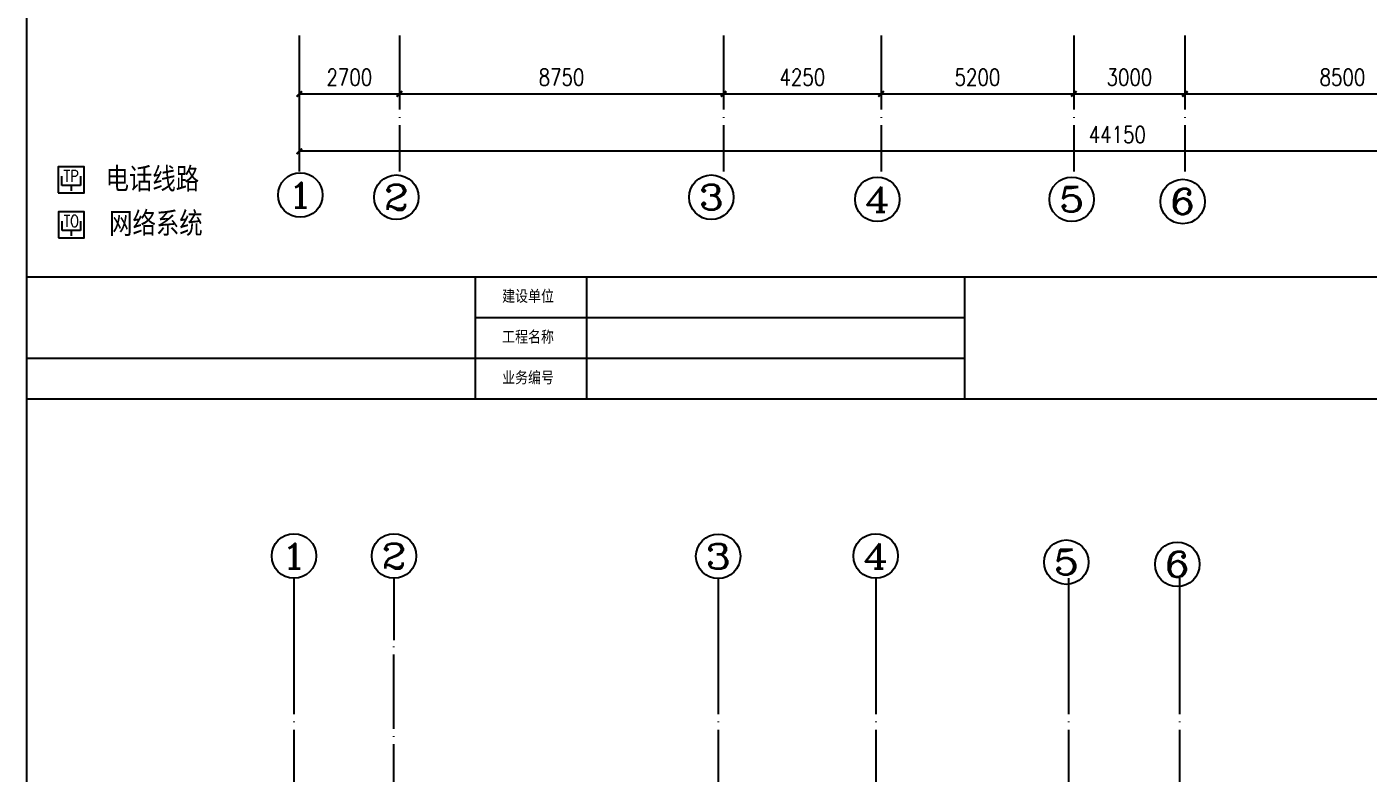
# Model space of a CAD drawing. Extents: x 1487452 to 1619693, y 165319 to 350168.
# Drawn here: x 1504252 to 1540450, y 259260 to 279401 of the extents above; entities that cross this region are included whole.
import ezdxf
from ezdxf.enums import TextEntityAlignment as Align

# ---------------------------------------------------------------- set-up
doc = ezdxf.new("R2010")
doc.units = 0
doc.header["$LTSCALE"] = 1000
doc.header["$MEASUREMENT"] = 0
doc.linetypes.add('DOTE', pattern=[2.42, 2, -0.2, 0.02, -0.2])
doc.layers.get('0').update_dxf_attribs({"linetype": 'CONTINUOUS'})
doc.layers.get('Defpoints').update_dxf_attribs({"linetype": 'CONTINUOUS'})
for name, color, linetype in [('AXIS', 3, 'CONTINUOUS'), ('AXIS_TEXT', 7, 'CONTINUOUS'), ('DOTE', 1, 'DOTE'), ('EQUIP', 3, 'CONTINUOUS'), ('WALL', 4, 'CONTINUOUS')]:
    doc.layers.add(name, color=color, linetype=linetype)
doc.styles.add('_COMPLEX', font='COMPLEX', dxfattribs={"width": 0.6})
doc.styles.add('_TCH_AXIS', font='COMPLEX', dxfattribs={"bigfont": 'GBCBIG'})
doc.styles.add('DIM_FONT', font='SIMPLEX.shx', dxfattribs={"width": 0.8})
doc.styles.add('黑体', font='SIMHEI.TTF')
doc.dimstyles.new('DIMN150', dxfattribs={"dimscale": 1.5, "dimtxt": 300, "dimasz": 100, "dimexe": 250, "dimexo": 300, "dimgap": 150, "dimtad": 1, "dimdec": 0, "dimzin": 0, "dimdsep": 46, "dimtxsty": 'DIM_FONT', "dimblk": 'ARCHTICK', "dimcen": 0.09, "dimclrt": 7, "dimazin": 2, "dimtfac": 1, "dimtdec": 0, "dimtix": 1, "dimtmove": 2, "dimatfit": 3, "dimldrblk": 'ARCHTICK', "dimfxl": 1, "dimtolj": 1, "dimtzin": 0, "dimarcsym": 0})

# ---------------------------------------------------------------- blocks, each defined once
blk = doc.blocks.new('_ArchTick')
at = {"color": 0, "linetype": 'ByBlock', "const_width": 0.4}
blk.add_lwpolyline([(-0.5, -0.5), (0.5, 0.5)], dxfattribs=at)
blk = doc.blocks.new('*D82')
at = {"layer": 'AXIS', "color": 0, "linetype": 'Continuous', "lineweight": -2, "transparency": 16777216}
for p, q in [((1511606, 278717), (1511606, 277216)), ((1514306, 278717), (1514306, 277216)), ((1511606, 277591), (1514306, 277591))]:
    blk.add_line(p, q, dxfattribs=at)
at = {"layer": 'Defpoints', "color": 0, "linetype": 'Continuous', "transparency": 16777216}
for p in [(1511606, 279167), (1514306, 279167), (1514306, 277591)]:
    blk.add_point(p, dxfattribs=at)
at = {"layer": 'AXIS', "color": 0, "linetype": 'Continuous', "lineweight": -2, "transparency": 16777216, "xscale": 150, "yscale": 150, "zscale": 150, "rotation": 180}
blk.add_blockref('_ArchTick', (1511606, 277591), dxfattribs=at)
at = {"layer": 'AXIS', "color": 0, "linetype": 'Continuous', "lineweight": -2, "transparency": 16777216, "xscale": 150, "yscale": 150, "zscale": 150}
blk.add_blockref('_ArchTick', (1514306, 277591), dxfattribs=at)
at = {"layer": 'AXIS', "color": 2, "linetype": 'Continuous', "transparency": 16777216, "insert": (1512956, 278041), "char_height": 450, "attachment_point": 5, "style": 'DIM_FONT'}
blk.add_mtext('\\A1;2700', dxfattribs=at)
blk = doc.blocks.new('*D83')
at = {"layer": 'AXIS', "color": 0, "linetype": 'Continuous', "lineweight": -2, "transparency": 16777216}
for p, q in [((1514306, 278717), (1514306, 277216)), ((1523056, 278717), (1523056, 277216)), ((1514306, 277591), (1523056, 277591))]:
    blk.add_line(p, q, dxfattribs=at)
at = {"layer": 'Defpoints', "color": 0, "linetype": 'Continuous', "transparency": 16777216}
for p in [(1514306, 279167), (1523056, 279167), (1523056, 277591)]:
    blk.add_point(p, dxfattribs=at)
at = {"layer": 'AXIS', "color": 0, "linetype": 'Continuous', "lineweight": -2, "transparency": 16777216, "xscale": 150, "yscale": 150, "zscale": 150, "rotation": 180}
blk.add_blockref('_ArchTick', (1514306, 277591), dxfattribs=at)
at = {"layer": 'AXIS', "color": 0, "linetype": 'Continuous', "lineweight": -2, "transparency": 16777216, "xscale": 150, "yscale": 150, "zscale": 150}
blk.add_blockref('_ArchTick', (1523056, 277591), dxfattribs=at)
at = {"layer": 'AXIS', "color": 2, "linetype": 'Continuous', "transparency": 16777216, "insert": (1518681, 278041), "char_height": 450, "attachment_point": 5, "style": 'DIM_FONT'}
blk.add_mtext('\\A1;8750', dxfattribs=at)
blk = doc.blocks.new('*D84')
at = {"layer": 'AXIS', "color": 0, "linetype": 'Continuous', "lineweight": -2, "transparency": 16777216}
for p, q in [((1523056, 278717), (1523056, 277216)), ((1527306, 278717), (1527306, 277216)), ((1523056, 277591), (1527306, 277591))]:
    blk.add_line(p, q, dxfattribs=at)
at = {"layer": 'Defpoints', "color": 0, "linetype": 'Continuous', "transparency": 16777216}
for p in [(1523056, 279167), (1527306, 279167), (1527306, 277591)]:
    blk.add_point(p, dxfattribs=at)
at = {"layer": 'AXIS', "color": 0, "linetype": 'Continuous', "lineweight": -2, "transparency": 16777216, "xscale": 150, "yscale": 150, "zscale": 150, "rotation": 180}
blk.add_blockref('_ArchTick', (1523056, 277591), dxfattribs=at)
at = {"layer": 'AXIS', "color": 0, "linetype": 'Continuous', "lineweight": -2, "transparency": 16777216, "xscale": 150, "yscale": 150, "zscale": 150}
blk.add_blockref('_ArchTick', (1527306, 277591), dxfattribs=at)
at = {"layer": 'AXIS', "color": 2, "linetype": 'Continuous', "transparency": 16777216, "insert": (1525181, 278041), "char_height": 450, "attachment_point": 5, "style": 'DIM_FONT'}
blk.add_mtext('\\A1;4250', dxfattribs=at)
blk = doc.blocks.new('*D85')
at = {"layer": 'AXIS', "color": 0, "linetype": 'Continuous', "lineweight": -2, "transparency": 16777216}
for p, q in [((1527306, 278717), (1527306, 277216)), ((1532506, 278717), (1532506, 277216)), ((1527306, 277591), (1532506, 277591))]:
    blk.add_line(p, q, dxfattribs=at)
at = {"layer": 'Defpoints', "color": 0, "linetype": 'Continuous', "transparency": 16777216}
for p in [(1527306, 279167), (1532506, 279167), (1532506, 277591)]:
    blk.add_point(p, dxfattribs=at)
at = {"layer": 'AXIS', "color": 0, "linetype": 'Continuous', "lineweight": -2, "transparency": 16777216, "xscale": 150, "yscale": 150, "zscale": 150, "rotation": 180}
blk.add_blockref('_ArchTick', (1527306, 277591), dxfattribs=at)
at = {"layer": 'AXIS', "color": 0, "linetype": 'Continuous', "lineweight": -2, "transparency": 16777216, "xscale": 150, "yscale": 150, "zscale": 150}
blk.add_blockref('_ArchTick', (1532506, 277591), dxfattribs=at)
at = {"layer": 'AXIS', "color": 2, "linetype": 'Continuous', "transparency": 16777216, "insert": (1529906, 278041), "char_height": 450, "attachment_point": 5, "style": 'DIM_FONT'}
blk.add_mtext('\\A1;5200', dxfattribs=at)
blk = doc.blocks.new('*D86')
at = {"layer": 'AXIS', "color": 0, "linetype": 'Continuous', "lineweight": -2, "transparency": 16777216}
for p, q in [((1532506, 278717), (1532506, 277216)), ((1535506, 278717), (1535506, 277216)), ((1532506, 277591), (1535506, 277591))]:
    blk.add_line(p, q, dxfattribs=at)
at = {"layer": 'Defpoints', "color": 0, "linetype": 'Continuous', "transparency": 16777216}
for p in [(1532506, 279167), (1535506, 279167), (1535506, 277591)]:
    blk.add_point(p, dxfattribs=at)
at = {"layer": 'AXIS', "color": 0, "linetype": 'Continuous', "lineweight": -2, "transparency": 16777216, "xscale": 150, "yscale": 150, "zscale": 150, "rotation": 180}
blk.add_blockref('_ArchTick', (1532506, 277591), dxfattribs=at)
at = {"layer": 'AXIS', "color": 0, "linetype": 'Continuous', "lineweight": -2, "transparency": 16777216, "xscale": 150, "yscale": 150, "zscale": 150}
blk.add_blockref('_ArchTick', (1535506, 277591), dxfattribs=at)
at = {"layer": 'AXIS', "color": 2, "linetype": 'Continuous', "transparency": 16777216, "insert": (1534006, 278041), "char_height": 450, "attachment_point": 5, "style": 'DIM_FONT'}
blk.add_mtext('\\A1;3000', dxfattribs=at)
blk = doc.blocks.new('*D87')
at = {"layer": 'AXIS', "color": 0, "linetype": 'Continuous', "lineweight": -2, "transparency": 16777216}
for p, q in [((1535506, 278717), (1535506, 277216)), ((1544006, 278717), (1544006, 277216)), ((1535506, 277591), (1544006, 277591))]:
    blk.add_line(p, q, dxfattribs=at)
at = {"layer": 'Defpoints', "color": 0, "linetype": 'Continuous', "transparency": 16777216}
for p in [(1535506, 279167), (1544006, 279167), (1544006, 277591)]:
    blk.add_point(p, dxfattribs=at)
at = {"layer": 'AXIS', "color": 0, "linetype": 'Continuous', "lineweight": -2, "transparency": 16777216, "xscale": 150, "yscale": 150, "zscale": 150, "rotation": 180}
blk.add_blockref('_ArchTick', (1535506, 277591), dxfattribs=at)
at = {"layer": 'AXIS', "color": 0, "linetype": 'Continuous', "lineweight": -2, "transparency": 16777216, "xscale": 150, "yscale": 150, "zscale": 150}
blk.add_blockref('_ArchTick', (1544006, 277591), dxfattribs=at)
at = {"layer": 'AXIS', "color": 2, "linetype": 'Continuous', "transparency": 16777216, "insert": (1539756, 278041), "char_height": 450, "attachment_point": 5, "style": 'DIM_FONT'}
blk.add_mtext('\\A1;8500', dxfattribs=at)
blk = doc.blocks.new('*D90')
at = {"layer": 'AXIS', "color": 0, "linetype": 'Continuous', "lineweight": -2, "transparency": 16777216}
for p, q in [((1511606, 278717), (1511606, 275668)), ((1555756, 278717), (1555756, 275668)), ((1555756, 276043), (1511606, 276043))]:
    blk.add_line(p, q, dxfattribs=at)
at = {"layer": 'Defpoints', "color": 0, "linetype": 'Continuous', "transparency": 16777216}
for p in [(1511606, 279167), (1555756, 279167), (1511606, 276043)]:
    blk.add_point(p, dxfattribs=at)
at = {"layer": 'AXIS', "color": 0, "linetype": 'Continuous', "lineweight": -2, "transparency": 16777216, "xscale": 150, "yscale": 150, "zscale": 150, "rotation": 180}
blk.add_blockref('_ArchTick', (1511606, 276043), dxfattribs=at)
at = {"layer": 'AXIS', "color": 0, "linetype": 'Continuous', "lineweight": -2, "transparency": 16777216, "xscale": 150, "yscale": 150, "zscale": 150}
blk.add_blockref('_ArchTick', (1555756, 276043), dxfattribs=at)
at = {"layer": 'AXIS', "color": 2, "linetype": 'Continuous', "transparency": 16777216, "insert": (1533681, 276493), "char_height": 450, "attachment_point": 5, "style": 'DIM_FONT'}
blk.add_mtext('\\A1;44150', dxfattribs=at)
blk = doc.blocks.new('_LINKPT1')
blk.add_line((0, 0), (0, 0))
blk = doc.blocks.new('_X30DFY')
for p, q in [((-0.25, -0.15), (-0.25, 0.1)), ((0.25, 0.1), (0.25, -0.15)), ((0.25, -0.15), (-0.25, -0.15)), ((0, -0.15), (0, -0.3))]:
    blk.add_line(p, q)
blk.add_lwpolyline([(-0.35, -0.35), (0.35, -0.35), (0.35, 0.35), (-0.35, 0.35)], close=True)
at = {"xscale": 0.002, "yscale": 0.002, "zscale": 0.002}
for p in [(0, 0.35), (-0.35, 0), (0, -0.35), (0.35, 0)]:
    blk.add_blockref('_LINKPT1', p, dxfattribs=at)
at = {"style": '_COMPLEX', "width": 0.8}
blk.add_text('TP', height=0.32, dxfattribs=at).set_placement((0, 0.101), align=Align.MIDDLE)
at = {"style": 'DIM_FONT', "width": 0.8, "flags": 9}
blk.add_attdef('A', (0, 0), '', height=0.00002, dxfattribs=at)
blk = doc.blocks.new('_X31DWI')
for p, q in [((-0.25, -0.151), (-0.25, 0.099)), ((0.25, 0.099), (0.25, -0.151)), ((0.25, -0.151), (-0.25, -0.151)), ((0, -0.151), (0, -0.301))]:
    blk.add_line(p, q)
blk.add_lwpolyline([(-0.35, -0.35), (0.35, -0.35), (0.35, 0.35), (-0.35, 0.35)], close=True)
at = {"xscale": 0.002, "yscale": 0.002, "zscale": 0.002}
for p in [(0, 0.35), (-0.35, 0), (0, -0.35), (0.35, 0)]:
    blk.add_blockref('_LINKPT1', p, dxfattribs=at)
at = {"style": '_COMPLEX', "width": 0.8}
blk.add_text('TO', height=0.32, dxfattribs=at).set_placement((0, 0.1), align=Align.MIDDLE)
at = {"style": 'DIM_FONT', "width": 0.8, "flags": 9}
blk.add_attdef('A', (0, 0), '', height=0.00002, dxfattribs=at)

msp = doc.modelspace()

# ---------------------------------------------------------------- linework, layer by layer
at = {"color": 4}
for p, q in [((1504252.2, 272657.7), (1561972.5, 272657.7)), ((1516347.5, 272657.7), (1516347.5, 269359.3)), ((1519358, 272657.7), (1519358, 269359.3)), ((1529556.8, 272657.7), (1529556.8, 269359.3)), ((1516347.5, 271558.2), (1529556.8, 271558.2)), ((1504252.2, 270458.8), (1529556.8, 270458.8))]:
    msp.add_line(p, q, dxfattribs=at)
at = {"color": 7}
msp.add_line((1504252.2, 269359.3), (1561972.5, 269359.3), dxfattribs=at)
msp.add_line((1504252.2, 269359.3), (1561972.5, 269359.3), dxfattribs=at)
for points in [[(1504252.2, 269359.3), (1504252.2, 309763.5), (1561972.5, 309763.5)], [(1504252.2, 228955.2), (1504252.2, 269359.3), (1561972.5, 269359.3)]]:
    msp.add_lwpolyline(points, dxfattribs=at)
at = {"layer": 'AXIS', "linetype": 'Continuous'}
for p, q in [((1511459.6, 264521.7), (1511459.6, 262852.6)), ((1514159.6, 264521.7), (1514159.6, 262852.6)), ((1522909.6, 264521.7), (1522909.6, 262852.6)), ((1527159.6, 264521.7), (1527159.6, 262852.6)), ((1532359.6, 264521.7), (1532359.6, 262852.6)), ((1535359.6, 264521.7), (1535359.6, 262852.6))]:
    msp.add_line(p, q, dxfattribs=at)
for centre in [(1511631.9, 274861.2), (1514223.6, 274803), (1522723.6, 274803), (1527204.7, 274745.1), (1532450.4, 274745.1), (1535444.7, 274686.9), (1511459.6, 265121.7), (1514159.6, 265121.7), (1522909.6, 265113.1), (1527159.6, 265121.7), (1532304.1, 264954.7), (1535298.4, 264896.5)]:
    msp.add_circle(centre, 600, dxfattribs=at)
at = {"layer": 'DOTE', "color": 3, "linetype": 'DOTE'}
for p, q in [((1511606, 279167.3), (1511606, 275497.8)), ((1514306, 279167.3), (1514306, 275497.8)), ((1523056, 279167.3), (1523056, 275497.8)), ((1527306, 279167.3), (1527306, 275497.8)), ((1532506, 279167.3), (1532506, 275497.8)), ((1535506, 279167.3), (1535506, 275497.8))]:
    msp.add_line(p, q, dxfattribs=at)
at = {"layer": 'DOTE', "linetype": 'DOTE'}
for p, q in [((1511459.6, 262852.6), (1511459.6, 258039.1)), ((1514159.6, 258039.1), (1514159.6, 262852.6)), ((1522909.6, 262852.6), (1522909.6, 258039.1)), ((1527159.6, 262852.6), (1527159.6, 256589.1)), ((1532359.6, 262852.6), (1532359.6, 256589.1)), ((1535359.6, 262852.6), (1535359.6, 258039.1))]:
    msp.add_line(p, q, dxfattribs=at)

# ---------------------------------------------------------------- block references
at = {"layer": 'EQUIP', "xscale": 1000, "yscale": 1000, "zscale": 1000}
for name, p in [('_X30DFY', (1505447.2, 275273)), ('_X31DWI', (1505453.2, 274059.6))]:
    msp.add_blockref(name, p, dxfattribs=at)

# ---------------------------------------------------------------- texts
at = {"color": 2, "style": '黑体', "width": 0.834707}
for s, p in [('建设单位', (1517079.2, 271891.7)), ('工程名称', (1517079.2, 270792.2)), ('业务编号', (1517079.2, 269692.8))]:
    msp.add_text(s, height=307.19, dxfattribs=at).set_placement(p, align=Align.BOTTOM_LEFT)
at = {"layer": 'AXIS_TEXT', "color": 2, "linetype": 'Continuous', "style": '_TCH_AXIS'}
for s, width, p, p2 in [('1', 2.333333, (1511292.5, 274521.8), (1511971.4, 274521.8)), ('2', 1.5, (1513884.2, 274463.6), (1514563, 274463.6)), ('3', 1.5, (1522384.2, 274463.6), (1523063, 274463.6)), ('4', 1.3125, (1526865.2, 274405.7), (1527544.1, 274405.7)), ('5', 1.5, (1532111, 274405.7), (1532789.8, 274405.7)), ('6', 1.5, (1535105.3, 274347.5), (1535784.2, 274347.5)), ('1', 2.333333, (1511120.2, 264782.3), (1511799, 264782.3)), ('2', 1.5, (1513820.2, 264782.3), (1514499, 264782.3)), ('3', 1.5, (1522570.2, 264773.7), (1523249, 264773.7)), ('4', 1.3125, (1526820.2, 264782.3), (1527499, 264782.3)), ('5', 1.5, (1531964.7, 264615.3), (1532643.5, 264615.3)), ('6', 1.5, (1534959, 264557.1), (1535637.8, 264557.1))]:
    msp.add_text(s, height=678.8, dxfattribs=dict(at, width=width)).set_placement(p, p2, align=Align.FIT)
at = {"layer": 'WALL', "color": 2, "style": '黑体', "width": 0.8}
for s, p in [('电话线路 ', (1506376.9, 275017.8)), ('网络系统', (1506472.2, 273818))]:
    msp.add_text(s, height=578.65, dxfattribs=at).set_placement(p)

# ---------------------------------------------------------------- dimensions: what is measured, and where the dimension line sits
at = {"layer": 'AXIS', "linetype": 'Continuous'}
for base, p1, p2, picture, middle in [((1514306, 277591.4), (1511606, 279167.3), (1514306, 279167.3), '*D82', (1512956, 278041.4)), ((1511606, 276042.5), (1555756, 279167.3), (1511606, 279167.3), '*D90', (1533681, 276492.5)), ((1523056, 277591.4), (1514306, 279167.3), (1523056, 279167.3), '*D83', (1518681, 278041.4)), ((1527306, 277591.4), (1523056, 279167.3), (1527306, 279167.3), '*D84', (1525181, 278041.4)), ((1532506, 277591.4), (1527306, 279167.3), (1532506, 279167.3), '*D85', (1529906, 278041.4)), ((1535506, 277591.4), (1532506, 279167.3), (1535506, 279167.3), '*D86', (1534006, 278041.4)), ((1544006, 277591.4), (1535506, 279167.3), (1544006, 279167.3), '*D87', (1539756, 278041.4))]:
    dim = msp.add_linear_dim(base=base, p1=p1, p2=p2, dimstyle='DIMN150', override={"dimclrt": 2}, dxfattribs=at)
    dim.commit()
    dim.dimension.update_dxf_attribs({"geometry": picture, "text_midpoint": middle})

doc.saveas('drawing.dxf')
